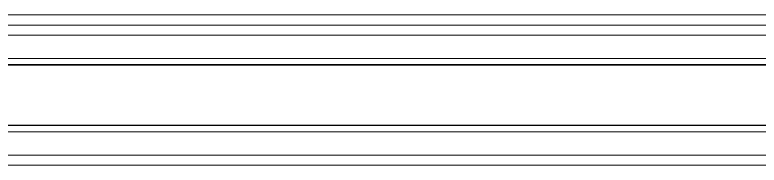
# Model space of a CAD drawing. Extents: x -976302 to -776254, y 5665 to 231437.
# Drawn here: x -802263 to -801162, y 78310 to 78533 of the extents above; entities that cross this region are included whole.
import ezdxf

# ---------------------------------------------------------------- set-up
doc = ezdxf.new("R2010")
doc.units = 0
doc.header["$LTSCALE"] = 1000
doc.header["$MEASUREMENT"] = 0

# ---------------------------------------------------------------- blocks, each defined once
blk = doc.blocks.new('*U22')
at = {"color": 7, "linetype": 'Continuous', "lineweight": 15}
for p, q in [((-24580.18, -16948.35), (-23580.18, -16948.35)), ((-24580.18, -16959.92), (-23580.18, -16959.92)), ((-24580.18, -16960.08), (-23580.18, -16960.08)), ((-24580.18, -16977.63), (-23580.18, -16977.63)), ((-24580.18, -16977.79), (-23580.18, -16977.79)), ((-24580.18, -16989.35), (-23580.18, -16989.35))]:
    blk.add_line(p, q, dxfattribs=at)
at = {"color": 253, "linetype": 'Continuous', "lineweight": 15, "true_color": 0x9e9e9e}
for p, q in [((-24580.18, -16951.33), (-23580.18, -16951.33)), ((-24580.18, -16958.14), (-23580.18, -16958.14)), ((-24580.18, -16979.56), (-23580.18, -16979.56)), ((-24580.18, -16986.38), (-23580.18, -16986.38))]:
    blk.add_line(p, q, dxfattribs=at)

msp = doc.modelspace()

# ---------------------------------------------------------------- linework, layer by layer
at = {"linetype": 'Continuous', "lineweight": 15}
msp.add_line((-802558.1, 78532.5), (-799065.9, 78532.5), dxfattribs=at)
msp.add_line((-802558.1, 78532.5), (-799065.9, 78532.5), dxfattribs=at)

# ---------------------------------------------------------------- block references
at = {"xscale": 5.068799998611212, "yscale": 5.068799998611212, "zscale": 5.068799998611212}
msp.add_blockref('*U22', (-678754.3, 164425.2), dxfattribs=at)
msp.add_blockref('*U22', (-678754.3, 164425.2), dxfattribs=at)

doc.saveas('drawing.dxf')
